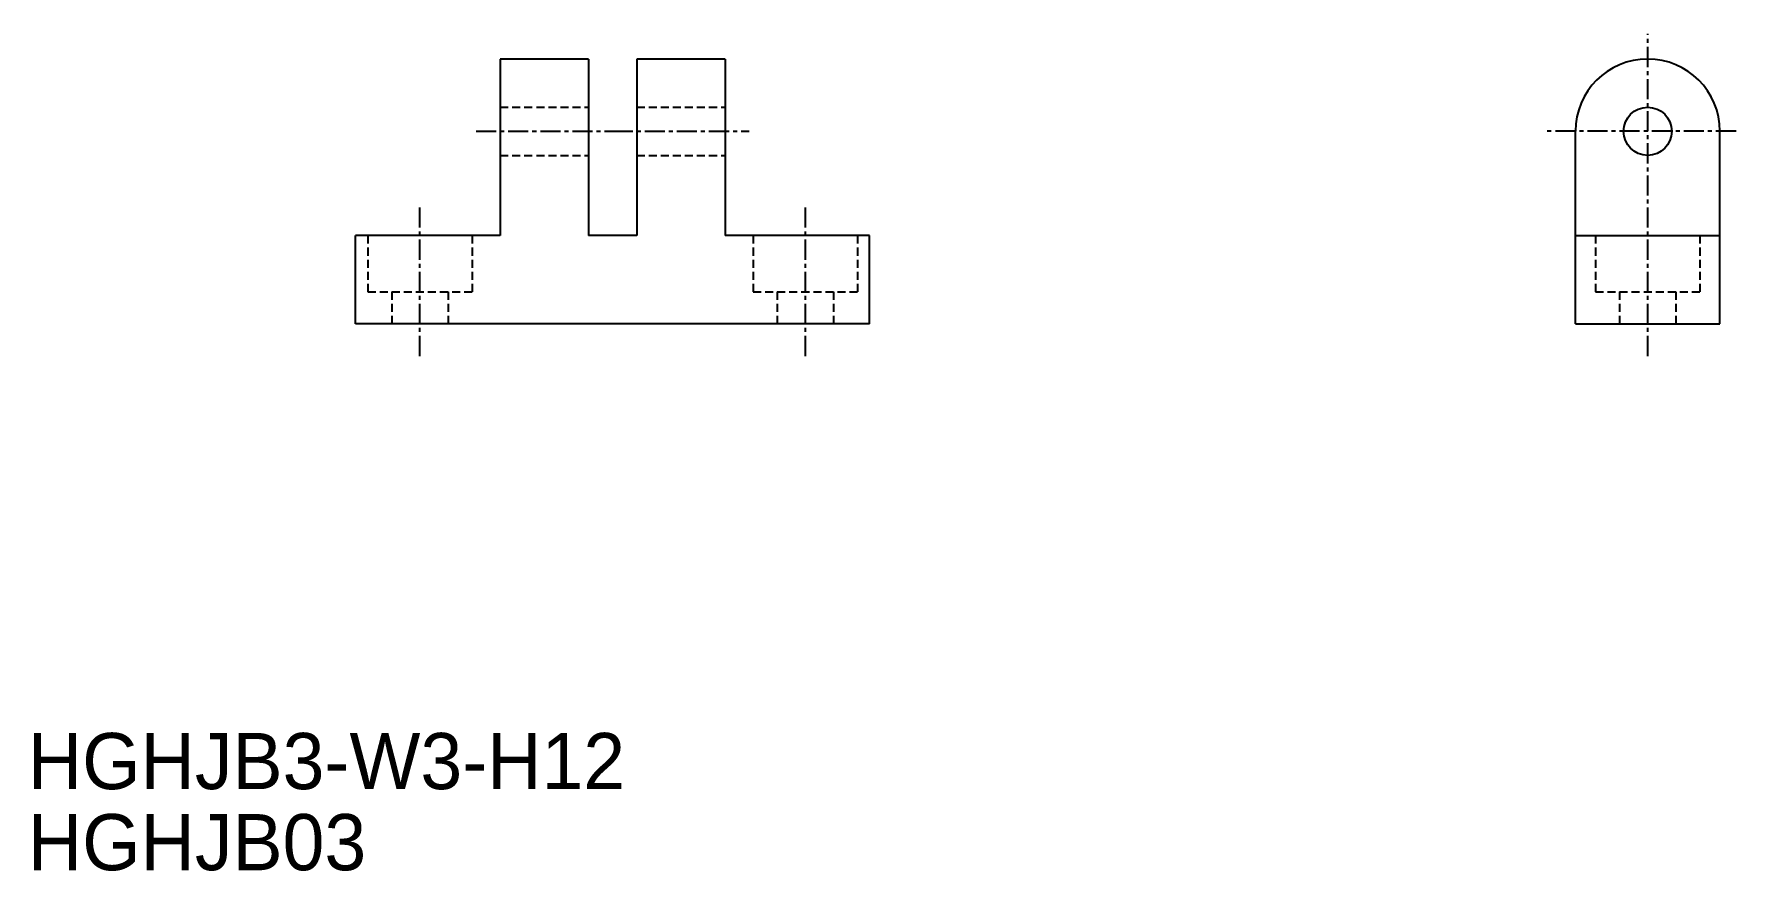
# Model space of a CAD drawing. Extents: x 7 to 113, y 4 to 57.
import ezdxf

# ---------------------------------------------------------------- set-up
doc = ezdxf.new("R2010")
doc.units = 0
doc.linetypes.add('CENTER', pattern=[2, 1.25, -0.25, 0.25, -0.25])
doc.linetypes.add('DASHED', pattern=[0.75, 0.5, -0.25])
doc.layers.get('0').update_dxf_attribs({"linetype": 'CONTINUOUS'})
doc.layers.add('CENTER', color=1, linetype='CENTER')

msp = doc.modelspace()

# ---------------------------------------------------------------- linework, layer by layer
at = {"color": 7, "linetype": 'CONTINUOUS'}
for p, q in [((41.25, 55.06), (35.75, 55.06)), ((35.75, 55.06), (35.75, 44.06)), ((41.25, 55.06), (41.25, 44.06)), ((49.75, 55.06), (44.25, 55.06)), ((44.25, 55.06), (44.25, 44.06)), ((49.75, 55.06), (49.75, 44.06)), ((102.7, 38.56), (102.7, 50.56)), ((111.7, 38.56), (111.7, 50.56)), ((26.75, 38.56), (26.75, 44.06)), ((35.75, 44.06), (26.75, 44.06)), ((44.25, 44.06), (41.25, 44.06)), ((58.75, 44.06), (49.75, 44.06)), ((58.75, 38.56), (58.75, 44.06)), ((102.7, 44.06), (111.7, 44.06)), ((58.75, 38.56), (26.75, 38.56)), ((102.7, 38.56), (111.7, 38.56))]:
    msp.add_line(p, q, dxfattribs=at)
at = {"color": 3, "linetype": 'DASHED'}
for p, q in [((35.75, 52.06), (41.25, 52.06)), ((44.25, 52.06), (49.75, 52.06)), ((35.75, 49.06), (41.25, 49.06)), ((44.25, 49.06), (49.75, 49.06)), ((27.5, 44.06), (27.5, 40.56)), ((34, 44.06), (34, 40.56)), ((51.5, 44.06), (51.5, 40.56)), ((58, 44.06), (58, 40.56)), ((103.95, 44.06), (103.95, 40.56)), ((110.45, 44.06), (110.45, 40.56)), ((27.5, 40.56), (34, 40.56)), ((29, 40.56), (29, 38.56)), ((32.5, 40.56), (32.5, 38.56)), ((51.5, 40.56), (58, 40.56)), ((53, 40.56), (53, 38.56)), ((56.5, 40.56), (56.5, 38.56)), ((103.95, 40.56), (110.45, 40.56)), ((105.45, 40.56), (105.45, 38.56)), ((108.95, 40.56), (108.95, 38.56))]:
    msp.add_line(p, q, dxfattribs=at)
at = {"color": 7, "linetype": 'CONTINUOUS'}
msp.add_circle((107.2, 50.56), 1.5, dxfattribs=at)
msp.add_arc((107.2, 50.56), 4.5, 0, 180, dxfattribs=at)
at = {"layer": 'CENTER', "color": 1, "linetype": 'CENTER'}
for p, q in [((107.2, 36.56), (107.2, 56.62)), ((34.25, 50.56), (42.75, 50.56)), ((42.75, 50.56), (51.25, 50.56)), ((112.7, 50.56), (100.9, 50.56)), ((30.75, 36.56), (30.75, 46.06)), ((54.75, 36.56), (54.75, 46.06))]:
    msp.add_line(p, q, dxfattribs=at)

# ---------------------------------------------------------------- texts
at = {"color": 7, "linetype": 'CONTINUOUS'}
for s, p in [('HGHJB3-W3-H12', (6.34, 9.58)), ('HGHJB03', (6.34, 4.53))]:
    msp.add_text(s, height=3.5, dxfattribs=at).set_placement(p)

doc.saveas('drawing.dxf')
